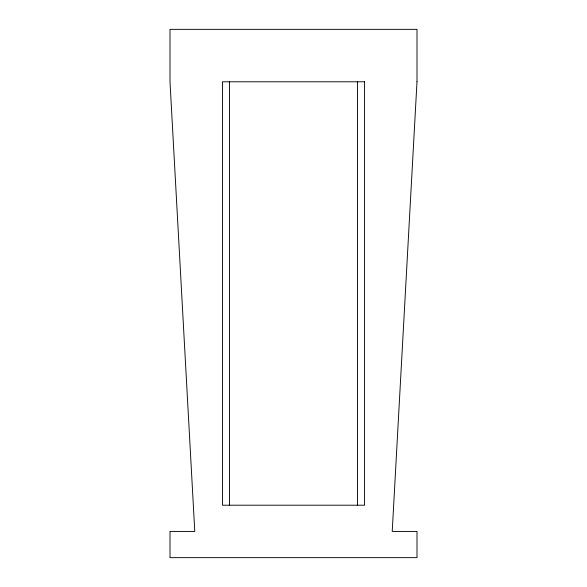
<?xml version="1.0" encoding="UTF-8"?>
<svg xmlns="http://www.w3.org/2000/svg" width="587" height="587" viewBox="0 0 587 587"><rect width="100%" height="100%" fill="white"/><g stroke="black" fill="none" stroke-linecap="round" stroke-linejoin="round"><path stroke-width="0.88" d="M357.461 81.791L357.461 505.253M229.539 81.791L229.539 505.253M416.997 81.791L392.219 531.433L416.997 531.433L416.997 557.65L170.003 557.65L170.003 531.433L194.781 531.433L170.003 81.791L170.003 29.35L416.997 29.35L416.997 81.791M364.556 81.791L222.444 81.791L222.444 505.209L364.556 505.209L364.556 81.791"/></g></svg>
